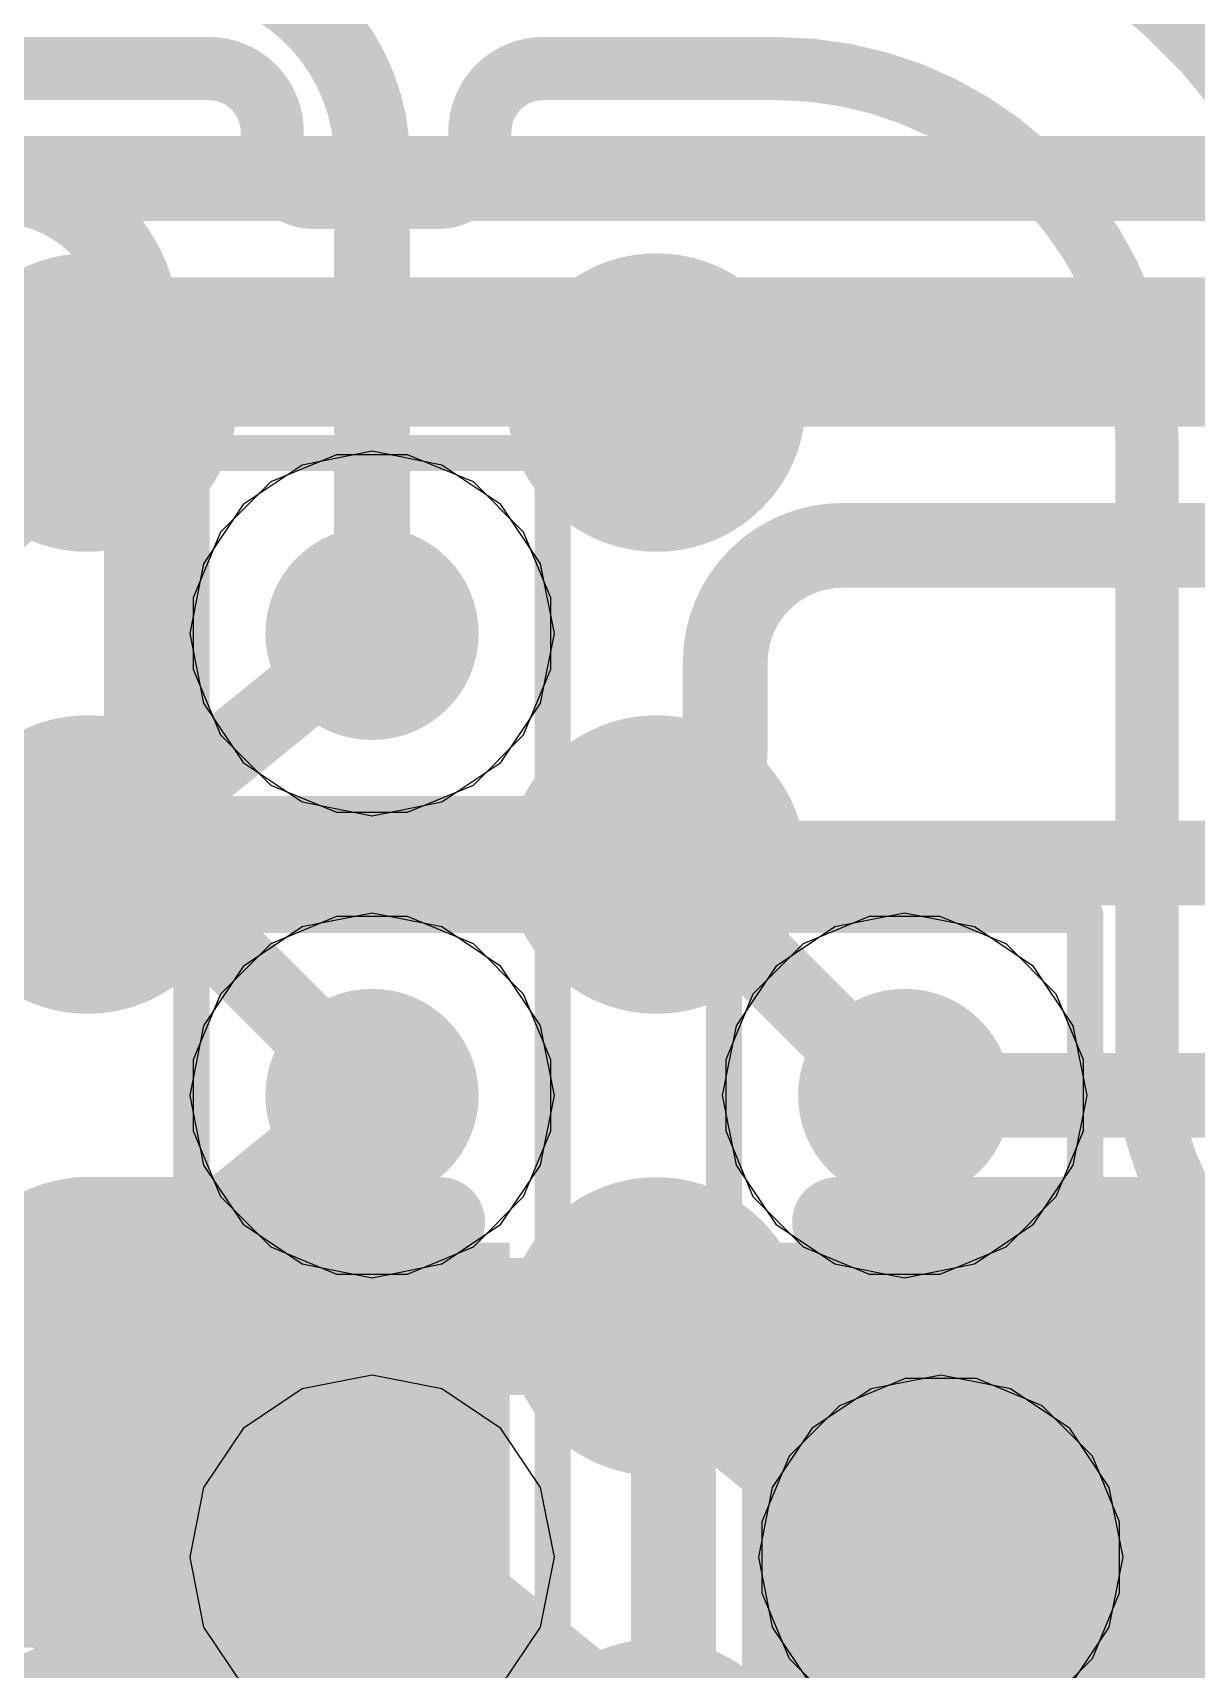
# Model space of a CAD drawing. Header units: inches. Extents: x -6 to 284, y -12 to 154.
# Drawn here: x 71.725 to 73.361, y 5.976 to 8.279 of the extents above; entities that cross this region are included whole.
import ezdxf

# ---------------------------------------------------------------- set-up
doc = ezdxf.new("R2010")
doc.units = ezdxf.units.IN
for name, color, linetype in [('Bottom Layer', 5, 'Continuous'), ('Bottom Overlay', 54, 'Continuous'), ('Bottom Paste', 16, 'Continuous'), ('Bottom Solder', 6, 'Continuous'), ('Drill Drawing', 1, 'Continuous'), ('GND-1', 16, 'Continuous'), ('GND-2', 90, 'Continuous'), ('GND-3', 216, 'Continuous'), ('GND-4', 54, 'Continuous'), ('PWR-1', 156, 'Continuous'), ('PWR-2', 130, 'Continuous'), ('Signal L1', 76, 'Continuous'), ('Signal L2', 6, 'Continuous'), ('Top Layer', 1, 'Continuous'), ('Top Paste', 8, 'Continuous'), ('Top Solder', 216, 'Continuous'), ('Via Holes', 16, 'Continuous')]:
    doc.layers.add(name, color=color, linetype=linetype)

# ---------------------------------------------------------------- blocks, each defined once
blk = doc.blocks.new('200_WFBGA__10_15__127')
at = {"layer": 'Top Layer'}
h = blk.add_hatch(color=1, dxfattribs=at)
edge = h.paths.add_edge_path()
edge.add_arc((-2, -0.9751), 0.16, 0, 360)
h = blk.add_hatch(color=1, dxfattribs=at)
edge = h.paths.add_edge_path()
edge.add_arc((-1.1999, -0.9751), 0.16, 0, 360)
h = blk.add_hatch(color=1, dxfattribs=at)
edge = h.paths.add_edge_path()
edge.add_arc((-2, -1.6251), 0.16, 0, 360)
h = blk.add_hatch(color=1, dxfattribs=at)
edge = h.paths.add_edge_path()
edge.add_arc((-1.1999, -1.6251), 0.16, 0, 360)
h = blk.add_hatch(color=1, dxfattribs=at)
edge = h.paths.add_edge_path()
edge.add_arc((-2, -2.2751), 0.16, 0, 360)
h = blk.add_hatch(color=1, dxfattribs=at)
edge = h.paths.add_edge_path()
edge.add_arc((-1.1999, -2.2751), 0.16, 0, 360)
at = {"layer": 'Top Paste'}
h = blk.add_hatch(color=8, dxfattribs=at)
edge = h.paths.add_edge_path()
edge.add_arc((-2, -0.9751), 0.16, 0, 360)
h = blk.add_hatch(color=8, dxfattribs=at)
edge = h.paths.add_edge_path()
edge.add_arc((-1.1999, -0.9751), 0.16, 0, 360)
h = blk.add_hatch(color=8, dxfattribs=at)
edge = h.paths.add_edge_path()
edge.add_arc((-2, -1.6251), 0.16, 0, 360)
h = blk.add_hatch(color=8, dxfattribs=at)
edge = h.paths.add_edge_path()
edge.add_arc((-1.1999, -1.6251), 0.16, 0, 360)
h = blk.add_hatch(color=8, dxfattribs=at)
edge = h.paths.add_edge_path()
edge.add_arc((-2, -2.2751), 0.16, 0, 360)
h = blk.add_hatch(color=8, dxfattribs=at)
edge = h.paths.add_edge_path()
edge.add_arc((-1.1999, -2.2751), 0.16, 0, 360)
at = {"layer": 'Top Solder'}
h = blk.add_hatch(color=216, dxfattribs=at)
edge = h.paths.add_edge_path()
edge.add_arc((-2, -0.9751), 0.21, 0, 360)
h = blk.add_hatch(color=216, dxfattribs=at)
edge = h.paths.add_edge_path()
edge.add_arc((-1.1999, -0.9751), 0.21, 0, 360)
h = blk.add_hatch(color=216, dxfattribs=at)
edge = h.paths.add_edge_path()
edge.add_arc((-2, -1.6251), 0.21, 0, 360)
h = blk.add_hatch(color=216, dxfattribs=at)
edge = h.paths.add_edge_path()
edge.add_arc((-1.1999, -1.6251), 0.21, 0, 360)
h = blk.add_hatch(color=216, dxfattribs=at)
edge = h.paths.add_edge_path()
edge.add_arc((-2, -2.2751), 0.21, 0, 360)
h = blk.add_hatch(color=216, dxfattribs=at)
edge = h.paths.add_edge_path()
edge.add_arc((-1.1999, -2.2751), 0.21, 0, 360)
h = blk.add_hatch(color=216, dxfattribs=at)
edge = h.paths.add_edge_path()
edge.add_arc((-2, -2.9251), 0.21, 0, 360)
h = blk.add_hatch(color=216, dxfattribs=at)
edge = h.paths.add_edge_path()
edge.add_arc((-1.1999, -2.9251), 0.21, 0, 360)
blk = doc.blocks.new('C___0402_B_309')
at = {"layer": 'Bottom Layer'}
for points in [[(-0.2413, 0.3175), (-0.2413, -0.3175), (-0.6985, -0.3175), (-0.6985, 0.3175)], [(0.6985, 0.3175), (0.6985, -0.3175), (0.2413, -0.3175), (0.2413, 0.3175)]]:
    blk.add_hatch(color=5, dxfattribs=at).paths.add_polyline_path(points)
at = {"layer": 'Bottom Paste'}
for points in [[(-0.2413, 0.3175), (-0.2413, -0.3175), (-0.6985, -0.3175), (-0.6985, 0.3175)], [(0.6985, 0.3175), (0.6985, -0.3175), (0.2413, -0.3175), (0.2413, 0.3175)]]:
    blk.add_hatch(color=16, dxfattribs=at).paths.add_polyline_path(points)
at = {"layer": 'Bottom Solder'}
for points in [[(-0.1813, 0.3775), (-0.1813, -0.3775), (-0.7585, -0.3775), (-0.7585, 0.3775)], [(0.7585, 0.3775), (0.7585, -0.3775), (0.1813, -0.3775), (0.1813, 0.3775)]]:
    blk.add_hatch(color=6, dxfattribs=at).paths.add_polyline_path(points)
at = {"layer": 'Bottom Overlay'}
for points in [[(-0.7874, -0.4064, 0.127, 0.127, 0), (-0.7874, 0.4064, 0.127, 0.127, 0)], [(-0.7874, 0.4064, 0.127, 0.127, 0), (-0.2794, 0.4064, 0.127, 0.127, 0)], [(0.2794, 0.4064, 0.127, 0.127, 0), (0.7874, 0.4064, 0.127, 0.127, 0)], [(0.7874, -0.4064, 0.127, 0.127, 0), (0.7874, 0.4064, 0.127, 0.127, 0)], [(-0.7874, -0.4064, 0.127, 0.127, 0), (-0.2794, -0.4064, 0.127, 0.127, 0)], [(0.2794, -0.4064, 0.127, 0.127, 0), (0.7874, -0.4064, 0.127, 0.127, 0)]]:
    blk.add_lwpolyline(points, format="xyseb", dxfattribs=at)
for points in [[(-0.8191, 0.4064, 0.0635, 0.0635, 1), (-0.7556, 0.4064, 0.0635, 0.0635, 1)], [(-0.8191, 0.4064, 0.0635, 0.0635, 1), (-0.7556, 0.4064, 0.0635, 0.0635, 1)], [(-0.3111, 0.4064, 0.0635, 0.0635, 1), (-0.2477, 0.4064, 0.0635, 0.0635, 1)], [(0.2477, 0.4064, 0.0635, 0.0635, 1), (0.3111, 0.4064, 0.0635, 0.0635, 1)], [(0.7556, 0.4064, 0.0635, 0.0635, 1), (0.8191, 0.4064, 0.0635, 0.0635, 1)], [(0.7556, 0.4064, 0.0635, 0.0635, 1), (0.8191, 0.4064, 0.0635, 0.0635, 1)], [(-0.8191, -0.4064, 0.0635, 0.0635, 1), (-0.7556, -0.4064, 0.0635, 0.0635, 1)], [(-0.8191, -0.4064, 0.0635, 0.0635, 1), (-0.7556, -0.4064, 0.0635, 0.0635, 1)], [(-0.3111, -0.4064, 0.0635, 0.0635, 1), (-0.2477, -0.4064, 0.0635, 0.0635, 1)], [(0.2477, -0.4064, 0.0635, 0.0635, 1), (0.3111, -0.4064, 0.0635, 0.0635, 1)], [(0.7556, -0.4064, 0.0635, 0.0635, 1), (0.8191, -0.4064, 0.0635, 0.0635, 1)], [(0.7556, -0.4064, 0.0635, 0.0635, 1), (0.8191, -0.4064, 0.0635, 0.0635, 1)]]:
    blk.add_lwpolyline(points, format="xyseb", close=True, dxfattribs=at)

msp = doc.modelspace()

# ---------------------------------------------------------------- hatches: boundary and pattern name
at = {"layer": 'Bottom Layer'}
h = msp.add_hatch(color=5, dxfattribs=at)
edge = h.paths.add_edge_path()
edge.add_arc((72.2018, 7.4332), 0.15, 0, 360)
h = msp.add_hatch(color=5, dxfattribs=at)
edge = h.paths.add_edge_path()
edge.add_arc((72.2018, 6.7832), 0.15, 0, 360)
h = msp.add_hatch(color=5, dxfattribs=at)
edge = h.paths.add_edge_path()
edge.add_arc((72.951, 6.7832), 0.15, 0, 360)
h = msp.add_hatch(color=5, dxfattribs=at)
edge = h.paths.add_edge_path()
edge.add_arc((72.2018, 6.1332), 0.15, 0, 360)
h = msp.add_hatch(color=5, dxfattribs=at)
edge = h.paths.add_edge_path()
edge.add_arc((73.0018, 6.1332), 0.15, 0, 360)
at = {"layer": 'GND-1'}
h = msp.add_hatch(color=16, dxfattribs=at)
edge = h.paths.add_edge_path()
edge.add_arc((72.2018, 7.4332), 0.15, 0, 360)
h = msp.add_hatch(color=16, dxfattribs=at)
edge = h.paths.add_edge_path()
edge.add_arc((72.2018, 6.7832), 0.15, 0, 360)
h = msp.add_hatch(color=16, dxfattribs=at)
edge = h.paths.add_edge_path()
edge.add_arc((72.951, 6.7832), 0.15, 0, 360)
h = msp.add_hatch(color=16, dxfattribs=at)
edge = h.paths.add_edge_path()
edge.add_arc((72.2018, 6.1332), 0.15, 0, 360)
h = msp.add_hatch(color=16, dxfattribs=at)
edge = h.paths.add_edge_path()
edge.add_arc((73.0018, 6.1332), 0.15, 0, 360)
at = {"layer": 'GND-2'}
h = msp.add_hatch(color=90, dxfattribs=at)
edge = h.paths.add_edge_path()
edge.add_arc((72.2018, 7.4332), 0.15, 0, 360)
h = msp.add_hatch(color=90, dxfattribs=at)
edge = h.paths.add_edge_path()
edge.add_arc((72.2018, 6.7832), 0.15, 0, 360)
h = msp.add_hatch(color=90, dxfattribs=at)
edge = h.paths.add_edge_path()
edge.add_arc((72.951, 6.7832), 0.15, 0, 360)
h = msp.add_hatch(color=90, dxfattribs=at)
edge = h.paths.add_edge_path()
edge.add_arc((72.2018, 6.1332), 0.15, 0, 360)
h = msp.add_hatch(color=90, dxfattribs=at)
edge = h.paths.add_edge_path()
edge.add_arc((73.0018, 6.1332), 0.15, 0, 360)
at = {"layer": 'GND-3'}
h = msp.add_hatch(color=216, dxfattribs=at)
edge = h.paths.add_edge_path()
edge.add_arc((72.2018, 7.4332), 0.15, 0, 360)
h = msp.add_hatch(color=216, dxfattribs=at)
edge = h.paths.add_edge_path()
edge.add_arc((72.2018, 6.7832), 0.15, 0, 360)
h = msp.add_hatch(color=216, dxfattribs=at)
edge = h.paths.add_edge_path()
edge.add_arc((72.951, 6.7832), 0.15, 0, 360)
h = msp.add_hatch(color=216, dxfattribs=at)
edge = h.paths.add_edge_path()
edge.add_arc((72.2018, 6.1332), 0.15, 0, 360)
h = msp.add_hatch(color=216, dxfattribs=at)
edge = h.paths.add_edge_path()
edge.add_arc((73.0018, 6.1332), 0.15, 0, 360)
at = {"layer": 'GND-4'}
h = msp.add_hatch(color=54, dxfattribs=at)
edge = h.paths.add_edge_path()
edge.add_arc((72.2018, 7.4332), 0.15, 0, 360)
h = msp.add_hatch(color=54, dxfattribs=at)
edge = h.paths.add_edge_path()
edge.add_arc((72.2018, 6.7832), 0.15, 0, 360)
h = msp.add_hatch(color=54, dxfattribs=at)
edge = h.paths.add_edge_path()
edge.add_arc((72.951, 6.7832), 0.15, 0, 360)
h = msp.add_hatch(color=54, dxfattribs=at)
edge = h.paths.add_edge_path()
edge.add_arc((72.2018, 6.1332), 0.15, 0, 360)
h = msp.add_hatch(color=54, dxfattribs=at)
edge = h.paths.add_edge_path()
edge.add_arc((73.0018, 6.1332), 0.15, 0, 360)
at = {"layer": 'PWR-1'}
h = msp.add_hatch(color=156, dxfattribs=at)
edge = h.paths.add_edge_path()
edge.add_arc((72.2018, 7.4332), 0.15, 0, 360)
h = msp.add_hatch(color=156, dxfattribs=at)
edge = h.paths.add_edge_path()
edge.add_arc((72.2018, 6.7832), 0.15, 0, 360)
h = msp.add_hatch(color=156, dxfattribs=at)
edge = h.paths.add_edge_path()
edge.add_arc((72.951, 6.7832), 0.15, 0, 360)
h = msp.add_hatch(color=156, dxfattribs=at)
edge = h.paths.add_edge_path()
edge.add_arc((72.2018, 6.1332), 0.15, 0, 360)
h = msp.add_hatch(color=156, dxfattribs=at)
edge = h.paths.add_edge_path()
edge.add_arc((73.0018, 6.1332), 0.15, 0, 360)
at = {"layer": 'PWR-2'}
h = msp.add_hatch(color=130, dxfattribs=at)
edge = h.paths.add_edge_path()
edge.add_arc((72.2018, 7.4332), 0.15, 0, 360)
h = msp.add_hatch(color=130, dxfattribs=at)
edge = h.paths.add_edge_path()
edge.add_arc((72.2018, 6.7832), 0.15, 0, 360)
h = msp.add_hatch(color=130, dxfattribs=at)
edge = h.paths.add_edge_path()
edge.add_arc((72.951, 6.7832), 0.15, 0, 360)
h = msp.add_hatch(color=130, dxfattribs=at)
edge = h.paths.add_edge_path()
edge.add_arc((72.2018, 6.1332), 0.15, 0, 360)
h = msp.add_hatch(color=130, dxfattribs=at)
edge = h.paths.add_edge_path()
edge.add_arc((73.0018, 6.1332), 0.15, 0, 360)
at = {"layer": 'Signal L1'}
h = msp.add_hatch(color=76, dxfattribs=at)
edge = h.paths.add_edge_path()
edge.add_arc((72.2018, 7.4332), 0.15, 0, 360)
h = msp.add_hatch(color=76, dxfattribs=at)
edge = h.paths.add_edge_path()
edge.add_arc((72.2018, 6.7832), 0.15, 0, 360)
h = msp.add_hatch(color=76, dxfattribs=at)
edge = h.paths.add_edge_path()
edge.add_arc((72.951, 6.7832), 0.15, 0, 360)
h = msp.add_hatch(color=76, dxfattribs=at)
edge = h.paths.add_edge_path()
edge.add_arc((72.2018, 6.1332), 0.15, 0, 360)
h = msp.add_hatch(color=76, dxfattribs=at)
edge = h.paths.add_edge_path()
edge.add_arc((73.0018, 6.1332), 0.15, 0, 360)
at = {"layer": 'Signal L2'}
h = msp.add_hatch(color=6, dxfattribs=at)
edge = h.paths.add_edge_path()
edge.add_arc((72.2018, 7.4332), 0.15, 0, 360)
h = msp.add_hatch(color=6, dxfattribs=at)
edge = h.paths.add_edge_path()
edge.add_arc((72.2018, 6.7832), 0.15, 0, 360)
h = msp.add_hatch(color=6, dxfattribs=at)
edge = h.paths.add_edge_path()
edge.add_arc((72.951, 6.7832), 0.15, 0, 360)
h = msp.add_hatch(color=6, dxfattribs=at)
edge = h.paths.add_edge_path()
edge.add_arc((72.2018, 6.1332), 0.15, 0, 360)
h = msp.add_hatch(color=6, dxfattribs=at)
edge = h.paths.add_edge_path()
edge.add_arc((73.0018, 6.1332), 0.15, 0, 360)
at = {"layer": 'Top Layer'}
h = msp.add_hatch(color=1, dxfattribs=at)
edge = h.paths.add_edge_path()
edge.add_arc((72.2018, 7.4332), 0.15, 0, 360)
h = msp.add_hatch(color=1, dxfattribs=at)
edge = h.paths.add_edge_path()
edge.add_arc((72.2018, 6.7832), 0.15, 0, 360)
h = msp.add_hatch(color=1, dxfattribs=at)
edge = h.paths.add_edge_path()
edge.add_arc((72.951, 6.7832), 0.15, 0, 360)
h = msp.add_hatch(color=1, dxfattribs=at)
edge = h.paths.add_edge_path()
edge.add_arc((72.2018, 6.1332), 0.15, 0, 360)
h = msp.add_hatch(color=1, dxfattribs=at)
edge = h.paths.add_edge_path()
edge.add_arc((73.0018, 6.1332), 0.15, 0, 360)
at = {"layer": 'Via Holes'}
h = msp.add_hatch(color=7, dxfattribs=at)
edge = h.paths.add_edge_path()
edge.add_arc((72.2018, 7.4332), 0.075, 0, 360)
h = msp.add_hatch(color=7, dxfattribs=at)
edge = h.paths.add_edge_path()
edge.add_arc((72.2018, 6.7832), 0.075, 0, 360)
h = msp.add_hatch(color=7, dxfattribs=at)
edge = h.paths.add_edge_path()
edge.add_arc((72.951, 6.7832), 0.075, 0, 360)
h = msp.add_hatch(color=7, dxfattribs=at)
edge = h.paths.add_edge_path()
edge.add_arc((72.2018, 6.1332), 0.075, 0, 360)
h = msp.add_hatch(color=7, dxfattribs=at)
edge = h.paths.add_edge_path()
edge.add_arc((73.0018, 6.1332), 0.075, 0, 360)

# ---------------------------------------------------------------- linework, layer by layer
at = {"layer": 'Bottom Layer'}
for points in [[(71.9194, 8.3827, 0.1067, 0.1067, -0.414214), (72.2018, 8.1003, 0.1067, 0.1067, 0)], [(72.2018, 7.4332, 0.1067, 0.1067, 0), (72.2018, 8.1003, 0.1067, 0.1067, 0)], [(71.6698, 8.0652, 0.1067, 0.1067, -0.414214), (71.8783, 7.8567, 0.1067, 0.1067, 0)], [(71.8783, 7.2645, 0.1067, 0.1067, 0), (71.8783, 7.8567, 0.1067, 0.1067, 0)], [(71.9899, 6.9951, 0.1067, 0.1067, -0.198912), (71.8783, 7.2645, 0.1067, 0.1067, 0)], [(71.9899, 6.9951, 0.1067, 0.1067, 0), (72.2018, 6.7832, 0.1067, 0.1067, 0)], [(71.5048, 6.2237, 0.254, 0.254, 0), (72.144, 6.2237, 0.254, 0.254, 0)], [(71.4018, 6.1332, 0.254, 0.254, 0), (71.9255, 6.1332, 0.254, 0.254, 0)]]:
    msp.add_lwpolyline(points, format="xyseb", dxfattribs=at)
for points in [[(72.1752, 8.1003, 0.0533, 0.0533, 1), (72.2285, 8.1003, 0.0533, 0.0533, 1)], [(72.1752, 8.1003, 0.0533, 0.0533, 1), (72.2285, 8.1003, 0.0533, 0.0533, 1)], [(71.8517, 7.8567, 0.0533, 0.0533, 1), (71.905, 7.8567, 0.0533, 0.0533, 1)], [(71.8517, 7.8567, 0.0533, 0.0533, 1), (71.905, 7.8567, 0.0533, 0.0533, 1)], [(72.1752, 7.4332, 0.0533, 0.0533, 1), (72.2285, 7.4332, 0.0533, 0.0533, 1)], [(71.8517, 7.2645, 0.0533, 0.0533, 1), (71.905, 7.2645, 0.0533, 0.0533, 1)], [(71.8517, 7.2645, 0.0533, 0.0533, 1), (71.905, 7.2645, 0.0533, 0.0533, 1)], [(71.9633, 6.9951, 0.0533, 0.0533, 1), (72.0166, 6.9951, 0.0533, 0.0533, 1)], [(71.9633, 6.9951, 0.0533, 0.0533, 1), (72.0166, 6.9951, 0.0533, 0.0533, 1)], [(72.1752, 6.7832, 0.0533, 0.0533, 1), (72.2285, 6.7832, 0.0533, 0.0533, 1)], [(72.0805, 6.2237, 0.127, 0.127, 1), (72.2075, 6.2237, 0.127, 0.127, 1)], [(71.862, 6.1332, 0.127, 0.127, 1), (71.989, 6.1332, 0.127, 0.127, 1)]]:
    msp.add_lwpolyline(points, format="xyseb", close=True, dxfattribs=at)
at = {"layer": 'Drill Drawing'}
for points in [[(71.9478, 7.6872, 0.0508, 0.0508, 0), (72.4558, 7.6872, 0.0508, 0.0508, 0)], [(71.9478, 7.1792, 0.0508, 0.0508, 0), (71.9478, 7.6872, 0.0508, 0.0508, 0)], [(72.4558, 7.1792, 0.0508, 0.0508, 0), (72.4558, 7.6872, 0.0508, 0.0508, 0)], [(71.9478, 7.1792, 0.0508, 0.0508, 0), (72.4558, 7.1792, 0.0508, 0.0508, 0)], [(71.9478, 7.0372, 0.0508, 0.0508, 0), (72.4558, 7.0372, 0.0508, 0.0508, 0)], [(71.9478, 6.5292, 0.0508, 0.0508, 0), (71.9478, 7.0372, 0.0508, 0.0508, 0)], [(72.4558, 6.5292, 0.0508, 0.0508, 0), (72.4558, 7.0372, 0.0508, 0.0508, 0)], [(72.697, 7.0372, 0.0508, 0.0508, 0), (73.205, 7.0372, 0.0508, 0.0508, 0)], [(72.697, 6.5292, 0.0508, 0.0508, 0), (72.697, 7.0372, 0.0508, 0.0508, 0)], [(73.205, 6.5292, 0.0508, 0.0508, 0), (73.205, 7.0372, 0.0508, 0.0508, 0)], [(71.9478, 6.5292, 0.0508, 0.0508, 0), (72.4558, 6.5292, 0.0508, 0.0508, 0)], [(72.697, 6.5292, 0.0508, 0.0508, 0), (73.205, 6.5292, 0.0508, 0.0508, 0)], [(71.9478, 6.3872, 0.0508, 0.0508, 0), (72.4558, 6.3872, 0.0508, 0.0508, 0)], [(71.9478, 5.8792, 0.0508, 0.0508, 0), (71.9478, 6.3872, 0.0508, 0.0508, 0)], [(72.4558, 5.8792, 0.0508, 0.0508, 0), (72.4558, 6.3872, 0.0508, 0.0508, 0)], [(72.7478, 6.3872, 0.0508, 0.0508, 0), (73.2558, 6.3872, 0.0508, 0.0508, 0)], [(72.7478, 5.8792, 0.0508, 0.0508, 0), (72.7478, 6.3872, 0.0508, 0.0508, 0)], [(73.2558, 5.8792, 0.0508, 0.0508, 0), (73.2558, 6.3872, 0.0508, 0.0508, 0)]]:
    msp.add_lwpolyline(points, format="xyseb", dxfattribs=at)
for points in [[(71.9351, 7.6872, 0.0254, 0.0254, 1), (71.9605, 7.6872, 0.0254, 0.0254, 1)], [(71.9351, 7.6872, 0.0254, 0.0254, 1), (71.9605, 7.6872, 0.0254, 0.0254, 1)], [(72.4431, 7.6872, 0.0254, 0.0254, 1), (72.4685, 7.6872, 0.0254, 0.0254, 1)], [(72.4431, 7.6872, 0.0254, 0.0254, 1), (72.4685, 7.6872, 0.0254, 0.0254, 1)], [(71.9351, 7.1792, 0.0254, 0.0254, 1), (71.9605, 7.1792, 0.0254, 0.0254, 1)], [(71.9351, 7.1792, 0.0254, 0.0254, 1), (71.9605, 7.1792, 0.0254, 0.0254, 1)], [(72.4431, 7.1792, 0.0254, 0.0254, 1), (72.4685, 7.1792, 0.0254, 0.0254, 1)], [(72.4431, 7.1792, 0.0254, 0.0254, 1), (72.4685, 7.1792, 0.0254, 0.0254, 1)], [(71.9351, 7.0372, 0.0254, 0.0254, 1), (71.9605, 7.0372, 0.0254, 0.0254, 1)], [(71.9351, 7.0372, 0.0254, 0.0254, 1), (71.9605, 7.0372, 0.0254, 0.0254, 1)], [(72.4431, 7.0372, 0.0254, 0.0254, 1), (72.4685, 7.0372, 0.0254, 0.0254, 1)], [(72.4431, 7.0372, 0.0254, 0.0254, 1), (72.4685, 7.0372, 0.0254, 0.0254, 1)], [(72.6843, 7.0372, 0.0254, 0.0254, 1), (72.7097, 7.0372, 0.0254, 0.0254, 1)], [(72.6843, 7.0372, 0.0254, 0.0254, 1), (72.7097, 7.0372, 0.0254, 0.0254, 1)], [(73.1923, 7.0372, 0.0254, 0.0254, 1), (73.2177, 7.0372, 0.0254, 0.0254, 1)], [(73.1923, 7.0372, 0.0254, 0.0254, 1), (73.2177, 7.0372, 0.0254, 0.0254, 1)], [(71.9351, 6.5292, 0.0254, 0.0254, 1), (71.9605, 6.5292, 0.0254, 0.0254, 1)], [(71.9351, 6.5292, 0.0254, 0.0254, 1), (71.9605, 6.5292, 0.0254, 0.0254, 1)], [(72.4431, 6.5292, 0.0254, 0.0254, 1), (72.4685, 6.5292, 0.0254, 0.0254, 1)], [(72.4431, 6.5292, 0.0254, 0.0254, 1), (72.4685, 6.5292, 0.0254, 0.0254, 1)], [(72.6843, 6.5292, 0.0254, 0.0254, 1), (72.7097, 6.5292, 0.0254, 0.0254, 1)], [(72.6843, 6.5292, 0.0254, 0.0254, 1), (72.7097, 6.5292, 0.0254, 0.0254, 1)], [(73.1923, 6.5292, 0.0254, 0.0254, 1), (73.2177, 6.5292, 0.0254, 0.0254, 1)], [(73.1923, 6.5292, 0.0254, 0.0254, 1), (73.2177, 6.5292, 0.0254, 0.0254, 1)], [(71.9351, 6.3872, 0.0254, 0.0254, 1), (71.9605, 6.3872, 0.0254, 0.0254, 1)], [(71.9351, 6.3872, 0.0254, 0.0254, 1), (71.9605, 6.3872, 0.0254, 0.0254, 1)], [(72.4431, 6.3872, 0.0254, 0.0254, 1), (72.4685, 6.3872, 0.0254, 0.0254, 1)], [(72.4431, 6.3872, 0.0254, 0.0254, 1), (72.4685, 6.3872, 0.0254, 0.0254, 1)], [(72.7351, 6.3872, 0.0254, 0.0254, 1), (72.7605, 6.3872, 0.0254, 0.0254, 1)], [(72.7351, 6.3872, 0.0254, 0.0254, 1), (72.7605, 6.3872, 0.0254, 0.0254, 1)], [(73.2431, 6.3872, 0.0254, 0.0254, 1), (73.2685, 6.3872, 0.0254, 0.0254, 1)], [(73.2431, 6.3872, 0.0254, 0.0254, 1), (73.2685, 6.3872, 0.0254, 0.0254, 1)]]:
    msp.add_lwpolyline(points, format="xyseb", close=True, dxfattribs=at)
at = {"layer": 'GND-1'}
for p, q in [((72.1518, 7.6848), (72.0593, 7.6465)), ((72.2519, 7.6848), (72.1518, 7.6848)), ((72.3444, 7.6465), (72.2519, 7.6848)), ((72.0593, 7.6465), (71.9885, 7.5757)), ((72.4151, 7.5757), (72.3444, 7.6465)), ((71.9885, 7.5757), (71.9502, 7.4832)), ((72.4534, 7.4832), (72.4151, 7.5757)), ((71.9502, 7.4832), (71.9502, 7.3831)), ((72.4534, 7.3831), (72.4534, 7.4832)), ((71.9502, 7.3831), (71.9885, 7.2907)), ((72.4151, 7.2907), (72.4534, 7.3831)), ((71.9885, 7.2907), (72.0593, 7.2199)), ((72.3444, 7.2199), (72.4151, 7.2907)), ((72.0593, 7.2199), (72.1518, 7.1816)), ((72.2519, 7.1816), (72.3444, 7.2199)), ((72.1518, 7.1816), (72.2519, 7.1816)), ((72.1518, 7.0348), (72.0593, 6.9965)), ((72.2519, 7.0348), (72.1518, 7.0348)), ((72.3444, 6.9965), (72.2519, 7.0348)), ((72.901, 7.0348), (72.8085, 6.9965)), ((73.0011, 7.0348), (72.901, 7.0348)), ((73.0936, 6.9965), (73.0011, 7.0348)), ((72.0593, 6.9965), (71.9885, 6.9257)), ((72.4151, 6.9257), (72.3444, 6.9965)), ((72.8085, 6.9965), (72.7377, 6.9257)), ((73.1643, 6.9257), (73.0936, 6.9965)), ((71.9885, 6.9257), (71.9502, 6.8332)), ((72.4534, 6.8332), (72.4151, 6.9257)), ((72.7377, 6.9257), (72.6994, 6.8332)), ((73.2026, 6.8332), (73.1643, 6.9257)), ((71.9502, 6.8332), (71.9502, 6.7331)), ((72.4534, 6.7331), (72.4534, 6.8332)), ((72.6994, 6.8332), (72.6994, 6.7331)), ((73.2026, 6.7331), (73.2026, 6.8332)), ((71.9502, 6.7331), (71.9885, 6.6407)), ((72.4151, 6.6407), (72.4534, 6.7331)), ((72.6994, 6.7331), (72.7377, 6.6407)), ((73.1643, 6.6407), (73.2026, 6.7331)), ((71.9885, 6.6407), (72.0593, 6.5699)), ((72.3444, 6.5699), (72.4151, 6.6407)), ((72.7377, 6.6407), (72.8085, 6.5699)), ((73.0936, 6.5699), (73.1643, 6.6407)), ((72.0593, 6.5699), (72.1518, 6.5316)), ((72.2519, 6.5316), (72.3444, 6.5699)), ((72.8085, 6.5699), (72.901, 6.5316)), ((73.0011, 6.5316), (73.0936, 6.5699)), ((72.1518, 6.5316), (72.2519, 6.5316)), ((72.901, 6.5316), (73.0011, 6.5316)), ((72.9518, 6.3848), (72.8593, 6.3465)), ((73.0519, 6.3848), (72.9518, 6.3848)), ((73.1444, 6.3465), (73.0519, 6.3848)), ((72.8593, 6.3465), (72.7885, 6.2757)), ((73.2151, 6.2757), (73.1444, 6.3465)), ((72.7885, 6.2757), (72.7502, 6.1832)), ((73.2534, 6.1832), (73.2151, 6.2757)), ((72.7502, 6.1832), (72.7502, 6.0832)), ((73.2534, 6.0832), (73.2534, 6.1832)), ((72.7502, 6.0832), (72.7885, 5.9907)), ((73.2151, 5.9907), (73.2534, 6.0832)), ((72.7885, 5.9907), (72.8593, 5.9199)), ((73.1444, 5.9199), (73.2151, 5.9907))]:
    msp.add_line(p, q, dxfattribs=at)
at = {"layer": 'GND-2'}
for p, q in [((72.1518, 7.6848), (72.0593, 7.6465)), ((72.2519, 7.6848), (72.1518, 7.6848)), ((72.3444, 7.6465), (72.2519, 7.6848)), ((72.0593, 7.6465), (71.9885, 7.5757)), ((72.4151, 7.5757), (72.3444, 7.6465)), ((71.9885, 7.5757), (71.9502, 7.4832)), ((72.4534, 7.4832), (72.4151, 7.5757)), ((71.9502, 7.4832), (71.9502, 7.3831)), ((72.4534, 7.3831), (72.4534, 7.4832)), ((71.9502, 7.3831), (71.9885, 7.2907)), ((72.4151, 7.2907), (72.4534, 7.3831)), ((71.9885, 7.2907), (72.0593, 7.2199)), ((72.3444, 7.2199), (72.4151, 7.2907)), ((72.0593, 7.2199), (72.1518, 7.1816)), ((72.2519, 7.1816), (72.3444, 7.2199)), ((72.1518, 7.1816), (72.2519, 7.1816)), ((72.1518, 7.0348), (72.0593, 6.9965)), ((72.2519, 7.0348), (72.1518, 7.0348)), ((72.3444, 6.9965), (72.2519, 7.0348)), ((72.901, 7.0348), (72.8085, 6.9965)), ((73.0011, 7.0348), (72.901, 7.0348)), ((73.0936, 6.9965), (73.0011, 7.0348)), ((72.0593, 6.9965), (71.9885, 6.9257)), ((72.4151, 6.9257), (72.3444, 6.9965)), ((72.8085, 6.9965), (72.7377, 6.9257)), ((73.1643, 6.9257), (73.0936, 6.9965)), ((71.9885, 6.9257), (71.9502, 6.8332)), ((72.4534, 6.8332), (72.4151, 6.9257)), ((72.7377, 6.9257), (72.6994, 6.8332)), ((73.2026, 6.8332), (73.1643, 6.9257)), ((71.9502, 6.8332), (71.9502, 6.7331)), ((72.4534, 6.7331), (72.4534, 6.8332)), ((72.6994, 6.8332), (72.6994, 6.7331)), ((73.2026, 6.7331), (73.2026, 6.8332)), ((71.9502, 6.7331), (71.9885, 6.6407)), ((72.4151, 6.6407), (72.4534, 6.7331)), ((72.6994, 6.7331), (72.7377, 6.6407)), ((73.1643, 6.6407), (73.2026, 6.7331)), ((71.9885, 6.6407), (72.0593, 6.5699)), ((72.3444, 6.5699), (72.4151, 6.6407)), ((72.7377, 6.6407), (72.8085, 6.5699)), ((73.0936, 6.5699), (73.1643, 6.6407)), ((72.0593, 6.5699), (72.1518, 6.5316)), ((72.2519, 6.5316), (72.3444, 6.5699)), ((72.8085, 6.5699), (72.901, 6.5316)), ((73.0011, 6.5316), (73.0936, 6.5699)), ((72.1518, 6.5316), (72.2519, 6.5316)), ((72.901, 6.5316), (73.0011, 6.5316)), ((72.9518, 6.3848), (72.8593, 6.3465)), ((73.0519, 6.3848), (72.9518, 6.3848)), ((73.1444, 6.3465), (73.0519, 6.3848)), ((72.8593, 6.3465), (72.7885, 6.2757)), ((73.2151, 6.2757), (73.1444, 6.3465)), ((72.7885, 6.2757), (72.7502, 6.1832)), ((73.2534, 6.1832), (73.2151, 6.2757)), ((72.7502, 6.1832), (72.7502, 6.0832)), ((73.2534, 6.0832), (73.2534, 6.1832)), ((72.7502, 6.0832), (72.7885, 5.9907)), ((73.2151, 5.9907), (73.2534, 6.0832)), ((72.7885, 5.9907), (72.8593, 5.9199)), ((73.1444, 5.9199), (73.2151, 5.9907))]:
    msp.add_line(p, q, dxfattribs=at)
at = {"layer": 'GND-3'}
for p, q in [((72.1518, 7.6848), (72.0593, 7.6465)), ((72.2519, 7.6848), (72.1518, 7.6848)), ((72.3444, 7.6465), (72.2519, 7.6848)), ((72.0593, 7.6465), (71.9885, 7.5757)), ((72.4151, 7.5757), (72.3444, 7.6465)), ((71.9885, 7.5757), (71.9502, 7.4832)), ((72.4534, 7.4832), (72.4151, 7.5757)), ((71.9502, 7.4832), (71.9502, 7.3831)), ((72.4534, 7.3831), (72.4534, 7.4832)), ((71.9502, 7.3831), (71.9885, 7.2907)), ((72.4151, 7.2907), (72.4534, 7.3831)), ((71.9885, 7.2907), (72.0593, 7.2199)), ((72.3444, 7.2199), (72.4151, 7.2907)), ((72.0593, 7.2199), (72.1518, 7.1816)), ((72.2519, 7.1816), (72.3444, 7.2199)), ((72.1518, 7.1816), (72.2519, 7.1816)), ((72.1518, 7.0348), (72.0593, 6.9965)), ((72.2519, 7.0348), (72.1518, 7.0348)), ((72.3444, 6.9965), (72.2519, 7.0348)), ((72.901, 7.0348), (72.8085, 6.9965)), ((73.0011, 7.0348), (72.901, 7.0348)), ((73.0936, 6.9965), (73.0011, 7.0348)), ((72.0593, 6.9965), (71.9885, 6.9257)), ((72.4151, 6.9257), (72.3444, 6.9965)), ((72.8085, 6.9965), (72.7377, 6.9257)), ((73.1643, 6.9257), (73.0936, 6.9965)), ((71.9885, 6.9257), (71.9502, 6.8332)), ((72.4534, 6.8332), (72.4151, 6.9257)), ((72.7377, 6.9257), (72.6994, 6.8332)), ((73.2026, 6.8332), (73.1643, 6.9257)), ((71.9502, 6.8332), (71.9502, 6.7331)), ((72.4534, 6.7331), (72.4534, 6.8332)), ((72.6994, 6.8332), (72.6994, 6.7331)), ((73.2026, 6.7331), (73.2026, 6.8332)), ((71.9502, 6.7331), (71.9885, 6.6407)), ((72.4151, 6.6407), (72.4534, 6.7331)), ((72.6994, 6.7331), (72.7377, 6.6407)), ((73.1643, 6.6407), (73.2026, 6.7331)), ((71.9885, 6.6407), (72.0593, 6.5699)), ((72.3444, 6.5699), (72.4151, 6.6407)), ((72.7377, 6.6407), (72.8085, 6.5699)), ((73.0936, 6.5699), (73.1643, 6.6407)), ((72.0593, 6.5699), (72.1518, 6.5316)), ((72.2519, 6.5316), (72.3444, 6.5699)), ((72.8085, 6.5699), (72.901, 6.5316)), ((73.0011, 6.5316), (73.0936, 6.5699)), ((72.1518, 6.5316), (72.2519, 6.5316)), ((72.901, 6.5316), (73.0011, 6.5316)), ((72.9518, 6.3848), (72.8593, 6.3465)), ((73.0519, 6.3848), (72.9518, 6.3848)), ((73.1444, 6.3465), (73.0519, 6.3848)), ((72.8593, 6.3465), (72.7885, 6.2757)), ((73.2151, 6.2757), (73.1444, 6.3465)), ((72.7885, 6.2757), (72.7502, 6.1832)), ((73.2534, 6.1832), (73.2151, 6.2757)), ((72.7502, 6.1832), (72.7502, 6.0832)), ((73.2534, 6.0832), (73.2534, 6.1832)), ((72.7502, 6.0832), (72.7885, 5.9907)), ((73.2151, 5.9907), (73.2534, 6.0832)), ((72.7885, 5.9907), (72.8593, 5.9199)), ((73.1444, 5.9199), (73.2151, 5.9907))]:
    msp.add_line(p, q, dxfattribs=at)
at = {"layer": 'GND-4'}
for p, q in [((72.1518, 7.6848), (72.0593, 7.6465)), ((72.2519, 7.6848), (72.1518, 7.6848)), ((72.3444, 7.6465), (72.2519, 7.6848)), ((72.0593, 7.6465), (71.9885, 7.5757)), ((72.4151, 7.5757), (72.3444, 7.6465)), ((71.9885, 7.5757), (71.9502, 7.4832)), ((72.4534, 7.4832), (72.4151, 7.5757)), ((71.9502, 7.4832), (71.9502, 7.3831)), ((72.4534, 7.3831), (72.4534, 7.4832)), ((71.9502, 7.3831), (71.9885, 7.2907)), ((72.4151, 7.2907), (72.4534, 7.3831)), ((71.9885, 7.2907), (72.0593, 7.2199)), ((72.3444, 7.2199), (72.4151, 7.2907)), ((72.0593, 7.2199), (72.1518, 7.1816)), ((72.2519, 7.1816), (72.3444, 7.2199)), ((72.1518, 7.1816), (72.2519, 7.1816)), ((72.1518, 7.0348), (72.0593, 6.9965)), ((72.2519, 7.0348), (72.1518, 7.0348)), ((72.3444, 6.9965), (72.2519, 7.0348)), ((72.901, 7.0348), (72.8085, 6.9965)), ((73.0011, 7.0348), (72.901, 7.0348)), ((73.0936, 6.9965), (73.0011, 7.0348)), ((72.0593, 6.9965), (71.9885, 6.9257)), ((72.4151, 6.9257), (72.3444, 6.9965)), ((72.8085, 6.9965), (72.7377, 6.9257)), ((73.1643, 6.9257), (73.0936, 6.9965)), ((71.9885, 6.9257), (71.9502, 6.8332)), ((72.4534, 6.8332), (72.4151, 6.9257)), ((72.7377, 6.9257), (72.6994, 6.8332)), ((73.2026, 6.8332), (73.1643, 6.9257)), ((71.9502, 6.8332), (71.9502, 6.7331)), ((72.4534, 6.7331), (72.4534, 6.8332)), ((72.6994, 6.8332), (72.6994, 6.7331)), ((73.2026, 6.7331), (73.2026, 6.8332)), ((71.9502, 6.7331), (71.9885, 6.6407)), ((72.4151, 6.6407), (72.4534, 6.7331)), ((72.6994, 6.7331), (72.7377, 6.6407)), ((73.1643, 6.6407), (73.2026, 6.7331)), ((71.9885, 6.6407), (72.0593, 6.5699)), ((72.3444, 6.5699), (72.4151, 6.6407)), ((72.7377, 6.6407), (72.8085, 6.5699)), ((73.0936, 6.5699), (73.1643, 6.6407)), ((72.0593, 6.5699), (72.1518, 6.5316)), ((72.2519, 6.5316), (72.3444, 6.5699)), ((72.8085, 6.5699), (72.901, 6.5316)), ((73.0011, 6.5316), (73.0936, 6.5699)), ((72.1518, 6.5316), (72.2519, 6.5316)), ((72.901, 6.5316), (73.0011, 6.5316)), ((72.9518, 6.3848), (72.8593, 6.3465)), ((73.0519, 6.3848), (72.9518, 6.3848)), ((73.1444, 6.3465), (73.0519, 6.3848)), ((72.8593, 6.3465), (72.7885, 6.2757)), ((73.2151, 6.2757), (73.1444, 6.3465)), ((72.7885, 6.2757), (72.7502, 6.1832)), ((73.2534, 6.1832), (73.2151, 6.2757)), ((72.7502, 6.1832), (72.7502, 6.0832)), ((73.2534, 6.0832), (73.2534, 6.1832)), ((72.7502, 6.0832), (72.7885, 5.9907)), ((73.2151, 5.9907), (73.2534, 6.0832)), ((72.7885, 5.9907), (72.8593, 5.9199)), ((73.1444, 5.9199), (73.2151, 5.9907))]:
    msp.add_line(p, q, dxfattribs=at)
at = {"layer": 'PWR-1'}
for p, q in [((72.1037, 7.6702), (72.0204, 7.6146)), ((72.2018, 7.6897), (72.1037, 7.6702)), ((72.3, 7.6702), (72.2018, 7.6897)), ((72.3832, 7.6146), (72.3, 7.6702)), ((72.0204, 7.6146), (71.9648, 7.5313)), ((72.4388, 7.5313), (72.3832, 7.6146)), ((71.9648, 7.5313), (71.9453, 7.4332)), ((72.4584, 7.4332), (72.4388, 7.5313)), ((71.9453, 7.4332), (71.9648, 7.335)), ((72.4388, 7.335), (72.4584, 7.4332)), ((71.9648, 7.335), (72.0204, 7.2518)), ((72.3832, 7.2518), (72.4388, 7.335)), ((72.0204, 7.2518), (72.1037, 7.1962)), ((72.3, 7.1962), (72.3832, 7.2518)), ((72.1037, 7.1962), (72.2018, 7.1767)), ((72.2018, 7.1767), (72.3, 7.1962)), ((72.2018, 7.0397), (72.1037, 7.0202)), ((72.3, 7.0202), (72.2018, 7.0397)), ((72.951, 7.0397), (72.8529, 7.0202)), ((73.0492, 7.0202), (72.951, 7.0397)), ((72.1037, 7.0202), (72.0204, 6.9646)), ((72.3832, 6.9646), (72.3, 7.0202)), ((72.8529, 7.0202), (72.7696, 6.9646)), ((73.1324, 6.9646), (73.0492, 7.0202)), ((72.0204, 6.9646), (71.9648, 6.8813)), ((72.4388, 6.8813), (72.3832, 6.9646)), ((72.7696, 6.9646), (72.714, 6.8813)), ((73.188, 6.8813), (73.1324, 6.9646)), ((71.9648, 6.8813), (71.9453, 6.7832)), ((72.4584, 6.7832), (72.4388, 6.8813)), ((72.714, 6.8813), (72.6945, 6.7832)), ((73.2076, 6.7832), (73.188, 6.8813)), ((71.9453, 6.7832), (71.9648, 6.685)), ((72.4388, 6.685), (72.4584, 6.7832)), ((72.6945, 6.7832), (72.714, 6.685)), ((73.188, 6.685), (73.2076, 6.7832)), ((71.9648, 6.685), (72.0204, 6.6018)), ((72.3832, 6.6018), (72.4388, 6.685)), ((72.714, 6.685), (72.7696, 6.6018)), ((73.1324, 6.6018), (73.188, 6.685)), ((72.0204, 6.6018), (72.1037, 6.5462)), ((72.3, 6.5462), (72.3832, 6.6018)), ((72.7696, 6.6018), (72.8529, 6.5462)), ((73.0492, 6.5462), (73.1324, 6.6018)), ((72.1037, 6.5462), (72.2018, 6.5266)), ((72.2018, 6.5266), (72.3, 6.5462)), ((72.8529, 6.5462), (72.951, 6.5266)), ((72.951, 6.5266), (73.0492, 6.5462)), ((72.2018, 6.3897), (72.1037, 6.3702)), ((72.3, 6.3702), (72.2018, 6.3897)), ((72.1037, 6.3702), (72.0204, 6.3146)), ((72.3832, 6.3146), (72.3, 6.3702)), ((72.0204, 6.3146), (71.9648, 6.2314)), ((72.4388, 6.2314), (72.3832, 6.3146)), ((71.9648, 6.2314), (71.9453, 6.1332)), ((72.4584, 6.1332), (72.4388, 6.2314)), ((71.9453, 6.1332), (71.9648, 6.035)), ((72.4388, 6.035), (72.4584, 6.1332)), ((71.9648, 6.035), (72.0204, 5.9518)), ((72.3832, 5.9518), (72.4388, 6.035))]:
    msp.add_line(p, q, dxfattribs=at)
at = {"layer": 'PWR-2'}
for p, q in [((72.1037, 7.6702), (72.0204, 7.6146)), ((72.2018, 7.6897), (72.1037, 7.6702)), ((72.3, 7.6702), (72.2018, 7.6897)), ((72.3832, 7.6146), (72.3, 7.6702)), ((72.0204, 7.6146), (71.9648, 7.5313)), ((72.4388, 7.5313), (72.3832, 7.6146)), ((71.9648, 7.5313), (71.9453, 7.4332)), ((72.4584, 7.4332), (72.4388, 7.5313)), ((71.9453, 7.4332), (71.9648, 7.335)), ((72.4388, 7.335), (72.4584, 7.4332)), ((71.9648, 7.335), (72.0204, 7.2518)), ((72.3832, 7.2518), (72.4388, 7.335)), ((72.0204, 7.2518), (72.1037, 7.1962)), ((72.3, 7.1962), (72.3832, 7.2518)), ((72.1037, 7.1962), (72.2018, 7.1767)), ((72.2018, 7.1767), (72.3, 7.1962)), ((72.2018, 7.0397), (72.1037, 7.0202)), ((72.3, 7.0202), (72.2018, 7.0397)), ((72.951, 7.0397), (72.8529, 7.0202)), ((73.0492, 7.0202), (72.951, 7.0397)), ((72.1037, 7.0202), (72.0204, 6.9646)), ((72.3832, 6.9646), (72.3, 7.0202)), ((72.8529, 7.0202), (72.7696, 6.9646)), ((73.1324, 6.9646), (73.0492, 7.0202)), ((72.0204, 6.9646), (71.9648, 6.8813)), ((72.4388, 6.8813), (72.3832, 6.9646)), ((72.7696, 6.9646), (72.714, 6.8813)), ((73.188, 6.8813), (73.1324, 6.9646)), ((71.9648, 6.8813), (71.9453, 6.7832)), ((72.4584, 6.7832), (72.4388, 6.8813)), ((72.714, 6.8813), (72.6945, 6.7832)), ((73.2076, 6.7832), (73.188, 6.8813)), ((71.9453, 6.7832), (71.9648, 6.685)), ((72.4388, 6.685), (72.4584, 6.7832)), ((72.6945, 6.7832), (72.714, 6.685)), ((73.188, 6.685), (73.2076, 6.7832)), ((71.9648, 6.685), (72.0204, 6.6018)), ((72.3832, 6.6018), (72.4388, 6.685)), ((72.714, 6.685), (72.7696, 6.6018)), ((73.1324, 6.6018), (73.188, 6.685)), ((72.0204, 6.6018), (72.1037, 6.5462)), ((72.3, 6.5462), (72.3832, 6.6018)), ((72.7696, 6.6018), (72.8529, 6.5462)), ((73.0492, 6.5462), (73.1324, 6.6018)), ((72.1037, 6.5462), (72.2018, 6.5266)), ((72.2018, 6.5266), (72.3, 6.5462)), ((72.8529, 6.5462), (72.951, 6.5266)), ((72.951, 6.5266), (73.0492, 6.5462)), ((72.2018, 6.3897), (72.1037, 6.3702)), ((72.3, 6.3702), (72.2018, 6.3897)), ((73.0018, 6.3897), (72.9037, 6.3702)), ((73.1, 6.3702), (73.0018, 6.3897)), ((72.1037, 6.3702), (72.0204, 6.3146)), ((72.3832, 6.3146), (72.3, 6.3702)), ((72.9037, 6.3702), (72.8204, 6.3146)), ((73.1832, 6.3146), (73.1, 6.3702)), ((72.0204, 6.3146), (71.9648, 6.2314)), ((72.4388, 6.2314), (72.3832, 6.3146)), ((72.8204, 6.3146), (72.7648, 6.2314)), ((73.2388, 6.2314), (73.1832, 6.3146)), ((71.9648, 6.2314), (71.9453, 6.1332)), ((72.4584, 6.1332), (72.4388, 6.2314)), ((72.7648, 6.2314), (72.7453, 6.1332)), ((73.2584, 6.1332), (73.2388, 6.2314)), ((71.9453, 6.1332), (71.9648, 6.035)), ((72.4388, 6.035), (72.4584, 6.1332)), ((72.7453, 6.1332), (72.7648, 6.035)), ((73.2388, 6.035), (73.2584, 6.1332)), ((71.9648, 6.035), (72.0204, 5.9518)), ((72.3832, 5.9518), (72.4388, 6.035)), ((72.7648, 6.035), (72.8204, 5.9518)), ((73.1832, 5.9518), (73.2388, 6.035))]:
    msp.add_line(p, q, dxfattribs=at)
at = {"layer": 'Signal L1'}
for points in [[(69.5142, 7.8747, 0.1194, 0.1194, 0), (74.4968, 7.8747, 0.1194, 0.1194, 0)], [(72.6986, 7.3924, 0.1194, 0.1194, -0.413754), (72.8637, 7.5572, 0.1194, 0.1194, 0)], [(72.8637, 7.5572, 0.1194, 0.1194, 0), (73.9134, 7.5572, 0.1194, 0.1194, 0)], [(72.6986, 7.3924, 0.1194, 0.1194, 0), (72.6986, 7.2705, 0.1194, 0.1194, 0)], [(72.6986, 7.2705, 0.1194, 0.1194, -0.413753), (72.5354, 7.1076, 0.1194, 0.1194, 0)], [(70.0679, 7.1076, 0.1194, 0.1194, 0), (72.5354, 7.1076, 0.1194, 0.1194, 0)], [(72.951, 6.7832, 0.1194, 0.1194, 0), (73.8964, 6.7832, 0.1194, 0.1194, 0)], [(69.3497, 6.4561, 0.1194, 0.1194, 0), (72.4196, 6.4561, 0.1194, 0.1194, 0)], [(72.4196, 6.4561, 0.1194, 0.1194, -0.414214), (72.6259, 6.2498, 0.1194, 0.1194, 0)], [(72.6259, 5.7557, 0.1194, 0.1194, 0), (72.6259, 6.2498, 0.1194, 0.1194, 0)]]:
    msp.add_lwpolyline(points, format="xyseb", dxfattribs=at)
for points in [[(72.8338, 7.5572, 0.0597, 0.0597, 1), (72.8935, 7.5572, 0.0597, 0.0597, 1)], [(72.8338, 7.5572, 0.0597, 0.0597, 1), (72.8935, 7.5572, 0.0597, 0.0597, 1)], [(72.6688, 7.3924, 0.0597, 0.0597, 1), (72.7285, 7.3924, 0.0597, 0.0597, 1)], [(72.6688, 7.3924, 0.0597, 0.0597, 1), (72.7285, 7.3924, 0.0597, 0.0597, 1)], [(72.6688, 7.2705, 0.0597, 0.0597, 1), (72.7285, 7.2705, 0.0597, 0.0597, 1)], [(72.6688, 7.2705, 0.0597, 0.0597, 1), (72.7285, 7.2705, 0.0597, 0.0597, 1)], [(72.5056, 7.1076, 0.0597, 0.0597, 1), (72.5653, 7.1076, 0.0597, 0.0597, 1)], [(72.5056, 7.1076, 0.0597, 0.0597, 1), (72.5653, 7.1076, 0.0597, 0.0597, 1)], [(72.9212, 6.7832, 0.0597, 0.0597, 1), (72.9809, 6.7832, 0.0597, 0.0597, 1)], [(72.3898, 6.4561, 0.0597, 0.0597, 1), (72.4495, 6.4561, 0.0597, 0.0597, 1)], [(72.3898, 6.4561, 0.0597, 0.0597, 1), (72.4495, 6.4561, 0.0597, 0.0597, 1)], [(72.5961, 6.2498, 0.0597, 0.0597, 1), (72.6558, 6.2498, 0.0597, 0.0597, 1)], [(72.5961, 6.2498, 0.0597, 0.0597, 1), (72.6558, 6.2498, 0.0597, 0.0597, 1)]]:
    msp.add_lwpolyline(points, format="xyseb", close=True, dxfattribs=at)
at = {"layer": 'Signal L2'}
for points in [[(63.0717, 8.0734, 0.1194, 0.1194, 0), (77.8839, 8.0734, 0.1194, 0.1194, 0)], [(69.6983, 7.7837, 0.1194, 0.1194, 0), (77.2334, 7.7837, 0.1194, 0.1194, 0)], [(70.5122, 7.1102, 0.1194, 0.1194, 0), (76.4816, 7.1102, 0.1194, 0.1194, 0)], [(70.6705, 6.456, 0.1194, 0.1194, 0), (75.6229, 6.456, 0.1194, 0.1194, 0)]]:
    msp.add_lwpolyline(points, format="xyseb", dxfattribs=at)
at = {"layer": 'Top Layer'}
for points in [[(72.7709, 8.5202, 0.0889, 0.0889, -0.414214), (73.5839, 7.7072, 0.0889, 0.0889, 0)], [(70.8183, 8.2281, 0.0889, 0.0889, 0), (71.9725, 8.2281, 0.0889, 0.0889, 0)], [(71.9725, 8.2281, 0.0889, 0.0889, -0.414214), (72.0614, 8.1392, 0.0889, 0.0889, 0)], [(72.3535, 8.1392, 0.0889, 0.0889, -0.414214), (72.4424, 8.2281, 0.0889, 0.0889, 0)], [(72.4424, 8.2281, 0.0889, 0.0889, 0), (72.7709, 8.2281, 0.0889, 0.0889, 0)], [(72.7709, 8.2281, 0.0889, 0.0889, -0.414214), (73.2918, 7.7072, 0.0889, 0.0889, 0)], [(72.0614, 8.1052, 0.0889, 0.0889, 0), (72.0614, 8.1392, 0.0889, 0.0889, 0)], [(72.3535, 8.1052, 0.0889, 0.0889, 0), (72.3535, 8.1392, 0.0889, 0.0889, 0)], [(72.1198, 8.0467, 0.0889, 0.0889, -0.414214), (72.0614, 8.1052, 0.0889, 0.0889, 0)], [(72.3535, 8.1052, 0.0889, 0.0889, -0.414214), (72.2951, 8.0467, 0.0889, 0.0889, 0)], [(72.1198, 8.0467, 0.0889, 0.0889, 0), (72.2951, 8.0467, 0.0889, 0.0889, 0)], [(71.5862, 7.583, 0.2032, 0.2032, 0), (71.8018, 7.7582, 0.2032, 0.2032, 0)], [(73.2918, 6.8334, 0.0889, 0.0889, 0), (73.2918, 7.7072, 0.0889, 0.0889, 0)], [(71.8018, 7.1082, 0.1067, 0.1067, 0), (72.2018, 7.4332, 0.1067, 0.1067, 0)], [(72.6018, 7.1082, 0.1067, 0.1067, 0), (72.6139, 7.1082, 0.1067, 0.1067, 0)], [(72.6139, 7.1082, 0.1067, 0.1067, 0), (72.9389, 6.7832, 0.1067, 0.1067, 0)], [(73.696, 6.4291, 0.0889, 0.0889, -0.414214), (73.2918, 6.8334, 0.0889, 0.0889, 0)], [(71.8018, 6.4582, 0.1067, 0.1067, 0), (72.2018, 6.7832, 0.1067, 0.1067, 0)], [(72.9389, 6.7832, 0.1067, 0.1067, 0), (72.951, 6.7832, 0.1067, 0.1067, 0)], [(72.6018, 6.4582, 0.2032, 0.2032, 0), (73.0018, 6.1332, 0.2032, 0.2032, 0)], [(72.2018, 6.1332, 0.2032, 0.2032, 0), (72.6018, 5.8082, 0.2032, 0.2032, 0)]]:
    msp.add_lwpolyline(points, format="xyseb", dxfattribs=at)
for points in [[(71.9503, 8.2281, 0.0445, 0.0445, 1), (71.9947, 8.2281, 0.0445, 0.0445, 1)], [(71.9503, 8.2281, 0.0445, 0.0445, 1), (71.9947, 8.2281, 0.0445, 0.0445, 1)], [(72.4202, 8.2281, 0.0445, 0.0445, 1), (72.4646, 8.2281, 0.0445, 0.0445, 1)], [(72.4202, 8.2281, 0.0445, 0.0445, 1), (72.4646, 8.2281, 0.0445, 0.0445, 1)], [(72.7487, 8.2281, 0.0445, 0.0445, 1), (72.7931, 8.2281, 0.0445, 0.0445, 1)], [(72.7487, 8.2281, 0.0445, 0.0445, 1), (72.7931, 8.2281, 0.0445, 0.0445, 1)], [(72.0392, 8.1392, 0.0445, 0.0445, 1), (72.0836, 8.1392, 0.0445, 0.0445, 1)], [(72.0392, 8.1392, 0.0445, 0.0445, 1), (72.0836, 8.1392, 0.0445, 0.0445, 1)], [(72.3313, 8.1392, 0.0445, 0.0445, 1), (72.3757, 8.1392, 0.0445, 0.0445, 1)], [(72.3313, 8.1392, 0.0445, 0.0445, 1), (72.3757, 8.1392, 0.0445, 0.0445, 1)], [(72.0392, 8.1052, 0.0445, 0.0445, 1), (72.0836, 8.1052, 0.0445, 0.0445, 1)], [(72.0392, 8.1052, 0.0445, 0.0445, 1), (72.0836, 8.1052, 0.0445, 0.0445, 1)], [(72.3313, 8.1052, 0.0445, 0.0445, 1), (72.3757, 8.1052, 0.0445, 0.0445, 1)], [(72.3313, 8.1052, 0.0445, 0.0445, 1), (72.3757, 8.1052, 0.0445, 0.0445, 1)], [(72.0976, 8.0467, 0.0445, 0.0445, 1), (72.142, 8.0467, 0.0445, 0.0445, 1)], [(72.0976, 8.0467, 0.0445, 0.0445, 1), (72.142, 8.0467, 0.0445, 0.0445, 1)], [(72.2728, 8.0467, 0.0445, 0.0445, 1), (72.3173, 8.0467, 0.0445, 0.0445, 1)], [(72.2728, 8.0467, 0.0445, 0.0445, 1), (72.3173, 8.0467, 0.0445, 0.0445, 1)], [(71.751, 7.7582, 0.1016, 0.1016, 1), (71.8526, 7.7582, 0.1016, 0.1016, 1)], [(73.2696, 7.7072, 0.0445, 0.0445, 1), (73.314, 7.7072, 0.0445, 0.0445, 1)], [(73.2696, 7.7072, 0.0445, 0.0445, 1), (73.314, 7.7072, 0.0445, 0.0445, 1)], [(72.1752, 7.4332, 0.0533, 0.0533, 1), (72.2285, 7.4332, 0.0533, 0.0533, 1)], [(71.7752, 7.1082, 0.0533, 0.0533, 1), (71.8285, 7.1082, 0.0533, 0.0533, 1)], [(72.5752, 7.1082, 0.0533, 0.0533, 1), (72.6285, 7.1082, 0.0533, 0.0533, 1)], [(72.5873, 7.1082, 0.0533, 0.0533, 1), (72.6406, 7.1082, 0.0533, 0.0533, 1)], [(72.5873, 7.1082, 0.0533, 0.0533, 1), (72.6406, 7.1082, 0.0533, 0.0533, 1)], [(73.2696, 6.8334, 0.0445, 0.0445, 1), (73.314, 6.8334, 0.0445, 0.0445, 1)], [(73.2696, 6.8334, 0.0445, 0.0445, 1), (73.314, 6.8334, 0.0445, 0.0445, 1)], [(72.1752, 6.7832, 0.0533, 0.0533, 1), (72.2285, 6.7832, 0.0533, 0.0533, 1)], [(72.9123, 6.7832, 0.0533, 0.0533, 1), (72.9656, 6.7832, 0.0533, 0.0533, 1)], [(72.9123, 6.7832, 0.0533, 0.0533, 1), (72.9656, 6.7832, 0.0533, 0.0533, 1)], [(72.9244, 6.7832, 0.0533, 0.0533, 1), (72.9777, 6.7832, 0.0533, 0.0533, 1)], [(72.551, 6.4582, 0.1016, 0.1016, 1), (72.6526, 6.4582, 0.1016, 0.1016, 1)], [(71.7752, 6.4582, 0.0533, 0.0533, 1), (71.8285, 6.4582, 0.0533, 0.0533, 1)], [(72.151, 6.1332, 0.1016, 0.1016, 1), (72.2526, 6.1332, 0.1016, 0.1016, 1)], [(72.951, 6.1332, 0.1016, 0.1016, 1), (73.0526, 6.1332, 0.1016, 0.1016, 1)]]:
    msp.add_lwpolyline(points, format="xyseb", close=True, dxfattribs=at)

# ---------------------------------------------------------------- block references
for name, p in [('200_WFBGA__10_15__127', (73.8018, 8.7332)), ('C___0402_B_309', (72.5768, 6.1983))]:
    msp.add_blockref(name, p)

doc.saveas('drawing.dxf')
